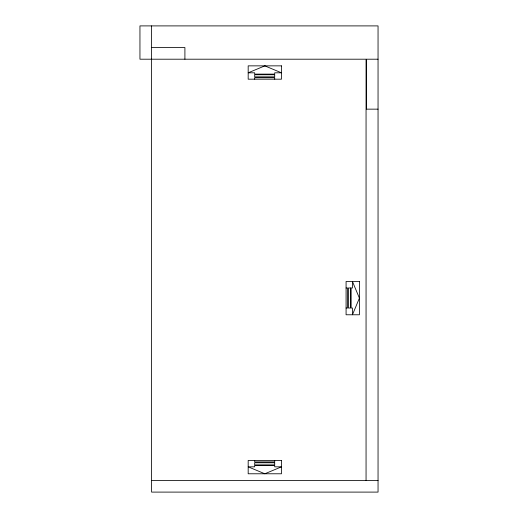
<?xml version="1.0" encoding="UTF-8"?>
<svg xmlns="http://www.w3.org/2000/svg" width="518" height="518" viewBox="0 0 518 518"><rect width="100%" height="100%" fill="white"/><g stroke="black" fill="none" stroke-linecap="round" stroke-linejoin="round"><path stroke-width="0.78" d="M151.606 47.546L184.907 47.546L184.907 59.201M378.049 59.201L366.394 59.201L366.394 109.149L378.049 109.149M346.082 287.982L347.552 287.982L347.552 308.016L346.082 308.016M151.606 480.445L378.049 480.445M366.058 480.445L366.058 59.201L139.951 59.201L139.951 25.9L378.049 25.9L378.049 492.1L151.606 492.1L151.606 25.9M274.715 79.183L274.715 77.706L254.681 77.706L254.681 79.183M274.715 460.463L274.715 461.939L254.681 461.939L254.681 460.463M359.401 298.128L352.447 314.776L352.447 308.016L351.139 308.016L351.139 287.982L352.447 287.982L352.447 281.475L359.401 298.128M264.827 65.857L248.18 72.811L254.681 72.811L254.681 74.126L274.715 74.126L274.715 72.811L281.475 72.811L264.827 65.857M281.475 466.835L264.827 473.782L248.18 466.835L254.681 466.835L254.681 465.52L274.715 465.52L274.715 466.835L281.475 466.835M281.475 65.857L248.18 65.857L248.18 79.183L281.475 79.183L281.475 65.857M274.715 74.754L254.681 74.754L254.681 76.865L274.715 76.865L274.715 74.754M359.401 281.475L346.082 281.475L346.082 314.776L359.401 314.776L359.401 281.475M350.505 287.982L348.394 287.982L348.394 308.016L350.505 308.016L350.505 287.982M281.475 460.463L248.18 460.463L248.18 473.782L281.475 473.782L281.475 460.463M274.715 462.781L254.681 462.781L254.681 464.892L274.715 464.892L274.715 462.781"/></g></svg>
